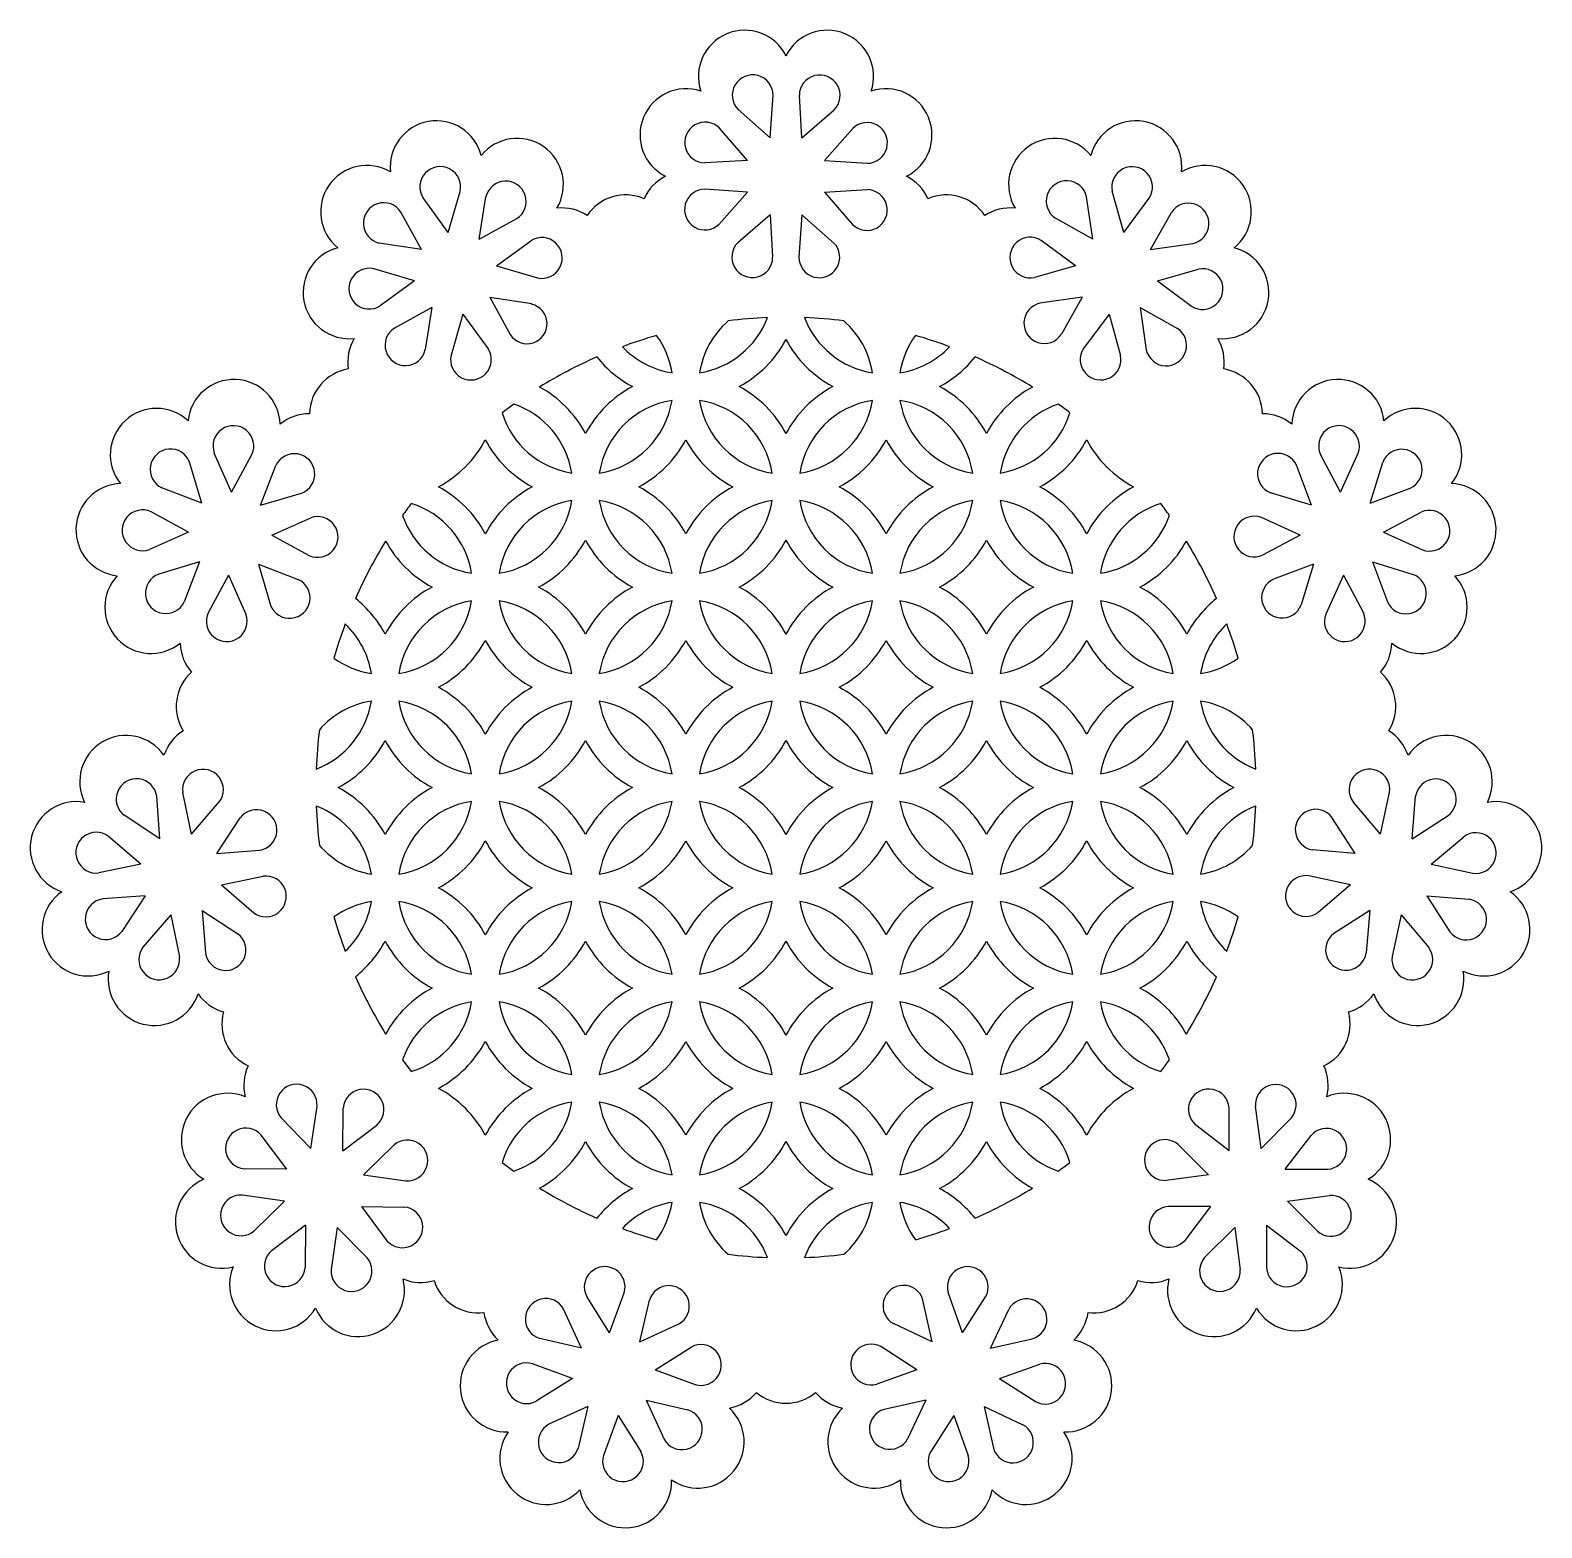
# Model space of a CAD drawing. Extents: x -1009 to -429, y -394 to -133.
# Drawn here: x -679.4 to -588, y -391.9 to -301.4 of the extents above; entities that cross this region are included whole.
import ezdxf

# ---------------------------------------------------------------- set-up
doc = ezdxf.new("R2010")
doc.units = 0
doc.layers.get('0').update_dxf_attribs({"linetype": 'CONTINUOUS'})

msp = doc.modelspace()

# ---------------------------------------------------------------- linework, layer by layer
for p, q in [((-634.637581, -307.866278), (-634.457574, -305.292188)), ((-632.712908, -307.866278), (-632.868107, -305.292274)), ((-634.637581, -307.866278), (-636.567419, -306.155925)), ((-632.712908, -307.866278), (-630.765467, -306.173406)), ((-635.99853, -309.227228), (-637.691403, -307.279786)), ((-631.351959, -309.227228), (-629.641606, -307.29739)), ((-635.99853, -309.227228), (-638.572534, -309.382427)), ((-631.351959, -309.227228), (-628.777869, -309.407235)), ((-654.093355, -313.579009), (-655.615528, -311.497526)), ((-654.093355, -313.579009), (-653.370299, -311.102008)), ((-652.212667, -313.988127), (-651.817175, -311.439958)), ((-635.99853, -311.1519), (-638.572621, -310.971893)), ((-635.99853, -311.1519), (-637.708884, -313.081738)), ((-631.351959, -311.1519), (-628.777955, -310.996701)), ((-631.351959, -311.1519), (-629.659086, -313.099342)), ((-615.137823, -313.988127), (-615.509092, -311.4346)), ((-613.257135, -313.579009), (-613.955931, -311.096819)), ((-613.257135, -313.579009), (-611.714045, -311.510865)), ((-655.712493, -314.619566), (-656.952719, -312.356784)), ((-611.637997, -314.619566), (-610.376947, -312.370269)), ((-652.212667, -313.988127), (-649.949885, -312.747901)), ((-634.637581, -312.51285), (-636.585022, -314.205722)), ((-634.637581, -312.51285), (-634.482382, -315.086854)), ((-632.712908, -312.51285), (-632.892915, -315.08694)), ((-632.712908, -312.51285), (-630.78307, -314.223203)), ((-615.137823, -313.988127), (-617.38712, -312.727078)), ((-655.712493, -314.619566), (-658.260662, -314.224074)), ((-651.17211, -315.607265), (-649.090627, -314.085092)), ((-616.17838, -315.607265), (-618.246523, -314.064175)), ((-611.637997, -314.619566), (-609.084469, -314.248297)), ((-656.121611, -316.500254), (-658.598612, -315.777198)), ((-651.17211, -315.607265), (-648.695109, -316.330321)), ((-616.17838, -315.607265), (-618.660569, -316.306062)), ((-611.228878, -316.500254), (-608.746688, -315.801458)), ((-656.121611, -316.500254), (-658.203094, -318.022427)), ((-611.228878, -316.500254), (-609.160735, -318.043344)), ((-651.581229, -317.487954), (-650.341002, -319.750735)), ((-651.581229, -317.487954), (-649.033059, -317.883445)), ((-615.769261, -317.487954), (-618.322788, -317.859222)), ((-615.769261, -317.487954), (-617.030311, -319.73725)), ((-655.081055, -318.119392), (-657.343836, -319.359618)), ((-655.081055, -318.119392), (-655.476546, -320.667561)), ((-653.200366, -318.52851), (-653.923422, -321.005511)), ((-653.200366, -318.52851), (-651.678193, -320.609993)), ((-614.150123, -318.52851), (-615.693213, -320.596654)), ((-614.150123, -318.52851), (-613.451327, -321.0107)), ((-612.269435, -318.119392), (-610.020138, -319.380441)), ((-612.269435, -318.119392), (-611.898166, -320.672919)), ((-650.123161, -323.953435), (-650.841315, -324.480202)), ((-667.187874, -329.271401), (-668.23281, -326.913926)), ((-667.187874, -329.271401), (-665.954818, -327.004704)), ((-600.162616, -329.271401), (-601.373069, -326.994477)), ((-600.162616, -329.271401), (-599.094405, -326.922514)), ((-668.991196, -329.944006), (-669.72209, -327.469306)), ((-665.43713, -330.070939), (-664.509024, -327.665071)), ((-601.91336, -330.070939), (-602.818935, -327.654687)), ((-598.359294, -329.944006), (-597.605185, -327.478057)), ((-668.991196, -329.944006), (-671.397064, -329.0159)), ((-665.43713, -330.070939), (-662.96243, -329.340045)), ((-601.91336, -330.070939), (-604.379308, -329.316831)), ((-598.359294, -329.944006), (-595.943041, -329.03843)), ((-669.790734, -331.69475), (-672.057431, -330.461694)), ((-597.559756, -331.69475), (-595.282831, -330.484296)), ((-664.764525, -331.874261), (-662.40705, -330.829325)), ((-602.585964, -331.874261), (-604.934851, -330.806051)), ((-669.790734, -331.69475), (-672.148209, -332.739686)), ((-664.764525, -331.874261), (-662.497828, -333.107317)), ((-602.585964, -331.874261), (-604.862888, -333.084715)), ((-597.559756, -331.69475), (-595.210869, -332.76296)), ((-669.118129, -333.498072), (-671.592829, -334.228966)), ((-669.118129, -333.498072), (-670.046235, -335.90394)), ((-667.367385, -334.29761), (-668.600441, -336.564307)), ((-667.367385, -334.29761), (-666.322449, -336.655085)), ((-665.564064, -333.625005), (-664.833169, -336.099705)), ((-665.564064, -333.625005), (-663.158195, -334.553111)), ((-601.786426, -333.625005), (-604.202678, -334.530581)), ((-601.786426, -333.625005), (-602.540534, -336.090954)), ((-599.983104, -334.29761), (-601.051314, -336.646497)), ((-599.983104, -334.29761), (-598.77265, -336.574534)), ((-598.23236, -333.498072), (-595.766411, -334.25218)), ((-598.23236, -333.498072), (-597.326784, -335.914324)), ((-671.523058, -350.224718), (-671.711214, -347.65121)), ((-669.617976, -349.950808), (-670.137914, -347.425091)), ((-669.617976, -349.950808), (-667.931277, -347.998017)), ((-597.732514, -349.950808), (-599.3993, -347.983219)), ((-597.732514, -349.950808), (-597.188008, -347.428536)), ((-595.827431, -350.224718), (-595.614732, -347.654827)), ((-671.523058, -350.224718), (-673.676662, -348.806418)), ((-668.077195, -351.104222), (-666.658896, -348.950618)), ((-599.273294, -351.104222), (-600.671786, -348.935682)), ((-595.827431, -350.224718), (-593.658892, -348.826226)), ((-672.676472, -351.765498), (-674.629263, -350.0788)), ((-594.674018, -351.765498), (-592.706429, -350.098712)), ((-668.077195, -351.104222), (-665.503688, -350.916066)), ((-599.273294, -351.104222), (-601.843185, -350.891522)), ((-672.676472, -351.765498), (-675.202189, -352.285436)), ((-667.803286, -353.009304), (-665.277569, -352.489366)), ((-599.547203, -353.009304), (-602.069476, -352.464798)), ((-594.674018, -351.765498), (-592.151746, -352.310004)), ((-667.803286, -353.009304), (-665.850495, -354.696002)), ((-599.547203, -353.009304), (-601.514792, -354.676091)), ((-672.402562, -353.670581), (-674.97607, -353.858737)), ((-672.402562, -353.670581), (-673.820862, -355.824184)), ((-594.947927, -353.670581), (-593.549436, -355.83912)), ((-594.947927, -353.670581), (-592.378036, -353.88328)), ((-670.861782, -354.823994), (-672.54848, -356.776785)), ((-670.861782, -354.823994), (-670.341844, -357.349711)), ((-668.956699, -354.550085), (-668.768543, -357.123592)), ((-668.956699, -354.550085), (-666.803096, -355.968384)), ((-598.39379, -354.550085), (-600.56233, -355.948576)), ((-598.39379, -354.550085), (-598.60649, -357.119976)), ((-596.488707, -354.823994), (-597.033214, -357.346266)), ((-596.488707, -354.823994), (-594.821921, -356.791583)), ((-656.85201, -363.578117), (-656.325243, -364.296271)), ((-604.963231, -368.935154), (-605.301662, -366.37878)), ((-662.387258, -368.935154), (-664.190164, -367.091486)), ((-662.387258, -368.935154), (-662.024076, -366.380464)), ((-660.467489, -369.072459), (-660.438665, -366.493941)), ((-606.883, -369.072459), (-606.887085, -366.492085)), ((-604.963231, -368.935154), (-603.14152, -367.107666)), ((-663.841829, -370.195547), (-665.391459, -368.1323)), ((-660.467489, -369.072459), (-658.404242, -367.522828)), ((-606.883, -369.072459), (-608.929936, -367.504136)), ((-603.50866, -370.195547), (-601.940338, -368.148611)), ((-659.207096, -370.52703), (-657.363428, -368.724124)), ((-608.143393, -370.52703), (-609.970881, -368.705319)), ((-650.841315, -369.780199), (-650.123161, -370.306966)), ((-663.841829, -370.195547), (-666.420346, -370.166723)), ((-659.207096, -370.52703), (-656.652406, -370.890212)), ((-608.143393, -370.52703), (-610.699767, -370.865461)), ((-603.50866, -370.195547), (-600.928287, -370.191462)), ((-663.979134, -372.115316), (-666.533824, -371.752134)), ((-603.371356, -372.115316), (-600.814982, -371.776885)), ((-663.979134, -372.115316), (-665.822802, -373.918222)), ((-659.344401, -372.446799), (-656.765884, -372.475622)), ((-659.344401, -372.446799), (-657.794771, -374.510046)), ((-608.006088, -372.446799), (-610.586462, -372.450884)), ((-608.006088, -372.446799), (-609.574411, -374.493735)), ((-603.371356, -372.115316), (-601.543868, -373.937027)), ((-662.718741, -373.569887), (-664.781988, -375.119517)), ((-662.718741, -373.569887), (-662.747565, -376.148404)), ((-604.631749, -373.569887), (-602.584812, -375.138209)), ((-604.631749, -373.569887), (-604.627664, -376.15026)), ((-660.798972, -373.707191), (-661.162154, -376.261882)), ((-660.798972, -373.707191), (-658.996066, -375.55086)), ((-606.551518, -373.707191), (-608.373229, -375.534679)), ((-606.551518, -373.707191), (-606.213087, -376.263565)), ((-644.351435, -380.074184), (-645.721238, -377.889414)), ((-644.351435, -380.074184), (-643.453514, -377.655076)), ((-642.504724, -380.616427), (-641.928456, -378.102964)), ((-624.845765, -380.616427), (-625.398254, -378.095891)), ((-622.999055, -380.074184), (-623.873148, -377.64817)), ((-622.999055, -380.074184), (-621.607436, -377.901227)), ((-646.04068, -380.996581), (-647.116321, -378.651088)), ((-621.30981, -380.996581), (-620.212436, -378.663053)), ((-642.504724, -380.616427), (-640.159231, -379.540785)), ((-624.845765, -380.616427), (-627.179293, -379.519053)), ((-646.04068, -380.996581), (-648.554143, -380.420313)), ((-641.582327, -382.305672), (-639.397557, -380.935868)), ((-625.768163, -382.305672), (-627.941119, -380.914053)), ((-621.30981, -380.996581), (-618.789274, -380.444092)), ((-646.582923, -382.843292), (-649.00203, -381.945371)), ((-641.582327, -382.305672), (-639.163219, -383.203592)), ((-625.768163, -382.305672), (-628.194177, -383.179765)), ((-620.767567, -382.843292), (-618.341553, -381.969198)), ((-646.582923, -382.843292), (-648.767693, -384.213095)), ((-620.767567, -382.843292), (-618.59461, -384.23491)), ((-645.660525, -384.532537), (-648.006018, -385.608178)), ((-645.660525, -384.532537), (-646.236793, -387.046)), ((-642.12457, -384.152382), (-639.611107, -384.72865)), ((-642.12457, -384.152382), (-641.048928, -386.497875)), ((-625.22592, -384.152382), (-627.746455, -384.704871)), ((-625.22592, -384.152382), (-626.323293, -386.48591)), ((-621.689964, -384.532537), (-619.356436, -385.62991)), ((-621.689964, -384.532537), (-621.137475, -387.053072)), ((-643.813815, -385.07478), (-644.711735, -387.493887)), ((-643.813815, -385.07478), (-642.444011, -387.25955)), ((-623.536675, -385.07478), (-624.928293, -387.247736)), ((-623.536675, -385.07478), (-622.662581, -387.500794))]:
    msp.add_line(p, q)
for centre, radius, start, end in [((-636.173463, -304.158331), 2.793147, 26.567243, 198.432757), ((-631.177026, -304.158331), 2.793147, 341.567243, 153.432757), ((-635.689621, -305.291396), 1.232047, 359.963173, 224.563654), ((-631.636096, -305.301657), 1.232047, 314.963173, 179.563654), ((-639.706478, -307.691345), 2.793147, 71.567243, 243.432757), ((-627.644012, -307.691345), 2.793147, 296.567243, 108.432757), ((-654.805956, -309.629324), 2.793147, 14.294516, 186.16003), ((-638.563152, -308.150415), 1.232047, 44.963173, 269.563654), ((-628.777077, -308.175188), 1.232047, 269.963173, 134.563654), ((-612.544533, -309.629324), 2.793147, 353.83997, 165.705484), ((-649.923703, -310.691394), 2.793147, 329.294516, 141.16003), ((-617.426786, -310.691394), 2.793147, 38.83997, 210.705484), ((-659.009227, -312.330602), 2.793147, 59.294516, 231.16003), ((-654.574021, -310.839344), 1.232047, 347.690446, 212.290927), ((-612.75008, -310.844104), 1.232047, 327.2359, 191.836381), ((-608.341263, -312.330602), 2.793147, 308.83997, 120.705484), ((-650.615313, -311.711009), 1.232047, 302.690446, 167.290927), ((-639.706478, -312.687783), 2.793147, 116.567243, 155.919012), ((-627.644012, -312.687783), 2.793147, 24.080988, 63.432757), ((-616.713151, -311.695716), 1.232047, 12.2359, 236.836381), ((-643.371071, -314.10925), 2.793147, 66.482775, 146.244497), ((-638.573413, -312.20394), 1.232047, 89.963173, 314.563654), ((-628.787338, -312.228713), 1.232047, 224.963173, 89.563654), ((-623.979419, -314.10925), 2.793147, 33.755503, 113.517225), ((-657.989611, -313.022212), 1.232047, 32.690446, 257.290927), ((-647.222425, -314.894664), 2.793147, 56.808261, 96.16003), ((-620.128064, -314.894664), 2.793147, 83.83997, 123.191739), ((-609.345586, -313.044238), 1.232047, 282.2359, 146.836381), ((-648.432445, -315.126599), 1.232047, 257.690446, 122.290927), ((-635.714393, -315.077471), 1.232047, 134.963173, 359.563654), ((-631.660869, -315.087732), 1.232047, 179.963173, 44.563654), ((-618.913284, -315.100211), 1.232047, 57.2359, 281.836381), ((-660.071296, -317.212855), 2.793147, 104.294516, 276.16003), ((-607.279194, -317.212855), 2.793147, 263.83997, 75.705484), ((-658.861277, -316.98092), 1.232047, 77.690446, 302.290927), ((-608.493974, -317.007308), 1.232047, 237.2359, 101.836381), ((-649.324848, -319.098615), 1.207406, 212.690446, 77.290927), ((-618.061672, -319.063281), 1.232047, 102.2359, 326.836381), ((-639.733334, -316.839753), 5.292, 279.044199, 339.047719), ((-633.675245, -347.130201), 28.42, 92.250485, 97.068693), ((-633.675245, -347.130201), 28.42, 82.931307, 87.749515), ((-627.617155, -316.839753), 5.292, 200.952281, 260.955801), ((-656.678408, -320.39651), 1.232047, 122.690446, 347.290927), ((-633.675245, -322.897842), 5.292, 131.366541, 170.955801), ((-633.675245, -322.897842), 5.292, 9.044199, 48.633459), ((-610.694107, -320.411803), 1.232047, 192.2359, 56.836381), ((-657.370018, -321.416126), 2.793147, 149.294516, 188.646284), ((-652.7197, -321.268176), 1.232047, 167.690446, 32.290927), ((-633.675245, -347.130201), 28.42, 105.972198, 110.36938), ((-639.733334, -316.839753), 5.292, 223.572146, 260.955801), ((-645.791424, -322.897842), 5.292, 9.044199, 35.731966), ((-639.733334, -316.839753), 6.86, 297.980975, 332.019025), ((-627.617155, -316.839753), 6.86, 207.980975, 242.019025), ((-621.559066, -322.897842), 5.292, 144.268034, 170.955801), ((-627.617155, -316.839753), 5.292, 279.044199, 316.427854), ((-633.675245, -347.130201), 28.42, 69.63062, 74.027802), ((-614.657177, -321.263415), 1.232047, 147.2359, 11.836381), ((-609.980472, -321.416126), 2.793147, 351.353716, 30.705484), ((-633.675245, -347.130201), 28.42, 113.709658, 121.616685), ((-639.733334, -316.839753), 6.86, 218.48711, 242.019025), ((-627.617155, -316.839753), 6.86, 297.980975, 321.51289), ((-633.675245, -347.130201), 28.42, 58.383315, 66.290342), ((-667.044624, -325.260505), 2.793147, 2.021788, 173.887303), ((-659.684366, -324.593169), 2.793147, 99.210048, 178.97177), ((-607.666123, -324.593169), 2.793147, 1.02823, 80.789952), ((-600.305865, -325.260505), 2.793147, 6.112697, 177.978212), ((-651.849513, -328.955932), 6.86, 27.980975, 61.47879), ((-639.733334, -328.955932), 6.86, 117.980975, 152.019025), ((-639.733334, -328.955932), 6.86, 27.980975, 62.019025), ((-627.617155, -328.955932), 6.86, 117.980975, 152.019025), ((-627.617155, -328.955932), 6.86, 27.980975, 62.019025), ((-615.500976, -328.955932), 6.86, 118.52121, 152.019025), ((-671.726035, -327.006581), 2.793147, 47.021788, 218.887303), ((-651.849513, -328.955932), 5.292, 9.044199, 70.960543), ((-645.791424, -322.897842), 5.292, 279.044199, 350.955801), ((-639.733334, -328.955932), 5.292, 99.044199, 170.955801), ((-633.675245, -322.897842), 5.292, 189.044199, 260.955801), ((-639.733334, -328.955932), 5.292, 9.044199, 80.955801), ((-633.675245, -322.897842), 5.292, 279.044199, 350.955801), ((-627.617155, -328.955932), 5.292, 99.044199, 170.955801), ((-621.559066, -322.897842), 5.292, 189.044199, 260.955801), ((-627.617155, -328.955932), 5.292, 9.044199, 80.955801), ((-615.500976, -328.955932), 5.292, 109.039457, 170.955801), ((-633.675245, -347.130201), 28.42, 52.842096, 54.63772), ((-595.624455, -327.006581), 2.793147, 321.112697, 132.978212), ((-667.075198, -326.492173), 1.232047, 335.417718, 200.0182), ((-662.499705, -327.3361), 2.793147, 89.535534, 128.887303), ((-645.791424, -322.897842), 5.292, 197.398136, 260.955801), ((-621.559066, -322.897842), 5.292, 279.044199, 342.601864), ((-604.850784, -327.3361), 2.793147, 51.112697, 90.464466), ((-600.248495, -326.491216), 1.232047, 339.508627, 204.109109), ((-657.907603, -322.897842), 6.86, 297.980975, 332.019025), ((-645.791424, -322.897842), 6.86, 207.980975, 242.019025), ((-645.791424, -322.897842), 6.86, 297.980975, 332.019025), ((-633.675245, -322.897842), 6.86, 207.980975, 242.019025), ((-633.675245, -322.897842), 6.86, 297.980975, 332.019025), ((-621.559066, -322.897842), 6.86, 207.980975, 242.019025), ((-621.559066, -322.897842), 6.86, 297.980975, 332.019025), ((-609.442887, -322.897842), 6.86, 207.980975, 242.019025), ((-670.876733, -327.899121), 1.232047, 20.417718, 245.0182), ((-663.392245, -328.185402), 1.232047, 290.417718, 155.0182), ((-603.939973, -328.165777), 1.232047, 24.508627, 249.109109), ((-596.454132, -327.917392), 1.232047, 294.508627, 159.109109), ((-673.80163, -331.5515), 2.793147, 92.021788, 263.887303), ((-593.54886, -331.5515), 2.793147, 276.112697, 87.978212), ((-657.907603, -335.014021), 6.86, 27.980975, 62.019025), ((-645.791424, -335.014021), 6.86, 117.980975, 152.019025), ((-645.791424, -335.014021), 5.292, 99.044199, 170.955801), ((-651.849513, -328.955932), 5.292, 279.044199, 350.955801), ((-645.791424, -335.014021), 5.292, 9.044199, 80.955801), ((-639.733334, -328.955932), 5.292, 189.044199, 260.955801), ((-645.791424, -335.014021), 6.86, 27.980975, 62.019025), ((-633.675245, -335.014021), 6.86, 117.980975, 152.019025), ((-633.675245, -335.014021), 5.292, 99.044199, 170.955801), ((-639.733334, -328.955932), 5.292, 279.044199, 350.955801), ((-633.675245, -335.014021), 5.292, 9.044199, 80.955801), ((-627.617155, -328.955932), 5.292, 189.044199, 260.955801), ((-633.675245, -335.014021), 6.86, 27.980975, 62.019025), ((-621.559066, -335.014021), 6.86, 117.980975, 152.019025), ((-621.559066, -335.014021), 5.292, 99.044199, 170.955801), ((-627.617155, -328.955932), 5.292, 279.044199, 350.955801), ((-621.559066, -335.014021), 5.292, 9.044199, 80.955801), ((-615.500976, -328.955932), 5.292, 189.044199, 260.955801), ((-621.559066, -335.014021), 6.86, 27.980975, 62.019025), ((-609.442887, -335.014021), 6.86, 117.980975, 152.019025), ((-672.569962, -331.582074), 1.232047, 65.417718, 290.0182), ((-633.675245, -347.130201), 28.42, 142.842096, 144.63772), ((-651.849513, -328.955932), 5.292, 199.039457, 260.955801), ((-657.907603, -335.014021), 5.292, 9.044199, 72.601864), ((-609.442887, -335.014021), 5.292, 107.398136, 170.955801), ((-615.500976, -328.955932), 5.292, 279.044199, 340.960543), ((-633.675245, -347.130201), 28.42, 35.36228, 37.157904), ((-605.366149, -331.96014), 1.232047, 69.508627, 294.109109), ((-594.77957, -331.608871), 1.232047, 249.508627, 114.109109), ((-661.985297, -331.986937), 1.232047, 245.417718, 110.0182), ((-633.675245, -347.130201), 28.42, 148.383315, 156.290342), ((-651.849513, -328.955932), 6.86, 208.52121, 242.019025), ((-651.849513, -328.955932), 6.86, 297.980975, 332.019025), ((-639.733334, -328.955932), 6.86, 207.980975, 242.019025), ((-639.733334, -328.955932), 6.86, 297.980975, 332.019025), ((-627.617155, -328.955932), 6.86, 207.980975, 242.019025), ((-627.617155, -328.955932), 6.86, 297.980975, 332.019025), ((-615.500976, -328.955932), 6.86, 207.980975, 242.019025), ((-615.500976, -328.955932), 6.86, 297.980975, 331.47879), ((-633.675245, -347.130201), 28.42, 23.709658, 31.616685), ((-672.055554, -336.232911), 2.793147, 137.021788, 308.887303), ((-671.163014, -335.383609), 1.232047, 110.417718, 335.0182), ((-596.205746, -335.403234), 1.232047, 204.508627, 69.109109), ((-595.294935, -336.232911), 2.793147, 231.112697, 42.978212), ((-663.678526, -335.66989), 1.232047, 200.417718, 65.0182), ((-651.849513, -341.072111), 6.86, 117.980975, 152.019025), ((-651.849513, -341.072111), 6.86, 27.980975, 62.019025), ((-639.733334, -341.072111), 6.86, 117.980975, 152.019025), ((-639.733334, -341.072111), 6.86, 27.980975, 62.019025), ((-627.617155, -341.072111), 6.86, 117.980975, 152.019025), ((-627.617155, -341.072111), 6.86, 27.980975, 62.019025), ((-615.500976, -341.072111), 6.86, 117.980975, 152.019025), ((-615.500976, -341.072111), 6.86, 27.980975, 62.019025), ((-603.691588, -335.651619), 1.232047, 114.508627, 339.109109), ((-663.965692, -341.072111), 6.86, 27.980975, 51.51289), ((-651.849513, -341.072111), 5.292, 99.044199, 170.955801), ((-657.907603, -335.014021), 5.292, 279.044199, 350.955801), ((-645.791424, -335.014021), 5.292, 189.044199, 260.955801), ((-651.849513, -341.072111), 5.292, 9.044199, 80.955801), ((-639.733334, -341.072111), 5.292, 99.044199, 170.955801), ((-645.791424, -335.014021), 5.292, 279.044199, 350.955801), ((-633.675245, -335.014021), 5.292, 189.044199, 260.955801), ((-639.733334, -341.072111), 5.292, 9.044199, 80.955801), ((-627.617155, -341.072111), 5.292, 99.044199, 170.955801), ((-633.675245, -335.014021), 5.292, 279.044199, 350.955801), ((-621.559066, -335.014021), 5.292, 189.044199, 260.955801), ((-627.617155, -341.072111), 5.292, 9.044199, 80.955801), ((-615.500976, -341.072111), 5.292, 99.044199, 170.955801), ((-621.559066, -335.014021), 5.292, 279.044199, 350.955801), ((-609.442887, -335.014021), 5.292, 189.044199, 260.955801), ((-615.500976, -341.072111), 5.292, 9.044199, 80.955801), ((-603.384797, -341.072111), 6.86, 128.48711, 152.019025), ((-667.480061, -337.076838), 1.232047, 155.417718, 20.0182), ((-599.897225, -337.077795), 1.232047, 159.508627, 24.109109), ((-633.675245, -347.130201), 28.42, 159.63062, 164.027802), ((-663.965692, -341.072111), 5.292, 9.044199, 46.427854), ((-603.384797, -341.072111), 5.292, 133.572146, 170.955801), ((-633.675245, -347.130201), 28.42, 15.972198, 20.36938), ((-667.510635, -338.308506), 2.793147, 182.021788, 221.373557), ((-657.907603, -335.014021), 6.86, 297.980975, 332.019025), ((-645.791424, -335.014021), 6.86, 207.980975, 242.019025), ((-645.791424, -335.014021), 6.86, 297.980975, 332.019025), ((-633.675245, -335.014021), 6.86, 207.980975, 242.019025), ((-633.675245, -335.014021), 6.86, 297.980975, 332.019025), ((-621.559066, -335.014021), 6.86, 207.980975, 242.019025), ((-621.559066, -335.014021), 6.86, 297.980975, 332.019025), ((-609.442887, -335.014021), 6.86, 207.980975, 242.019025), ((-599.839855, -338.308506), 2.793147, 318.626443, 357.978212), ((-657.907603, -335.014021), 5.292, 234.268034, 260.955801), ((-609.442887, -335.014021), 5.292, 279.044199, 305.731966), ((-667.739949, -342.232435), 2.793147, 131.937321, 211.699043), ((-599.61054, -342.232435), 2.793147, 328.300957, 48.062679), ((-657.907603, -347.130201), 6.86, 27.980975, 62.019025), ((-645.791424, -347.130201), 6.86, 117.980975, 152.019025), ((-645.791424, -347.130201), 6.86, 27.980975, 62.019025), ((-633.675245, -347.130201), 6.86, 117.980975, 152.019025), ((-633.675245, -347.130201), 6.86, 27.980975, 62.019025), ((-621.559066, -347.130201), 6.86, 117.980975, 152.019025), ((-621.559066, -347.130201), 6.86, 27.980975, 62.019025), ((-609.442887, -347.130201), 6.86, 117.980975, 152.019025), ((-663.965692, -341.072111), 5.292, 290.952281, 350.955801), ((-657.907603, -347.130201), 5.292, 99.044199, 138.633459), ((-657.907603, -347.130201), 5.292, 9.044199, 80.955801), ((-651.849513, -341.072111), 5.292, 189.044199, 260.955801), ((-645.791424, -347.130201), 5.292, 99.044199, 170.955801), ((-651.849513, -341.072111), 5.292, 279.044199, 350.955801), ((-639.733334, -341.072111), 5.292, 189.044199, 260.955801), ((-645.791424, -347.130201), 5.292, 9.044199, 80.955801), ((-633.675245, -347.130201), 5.292, 99.044199, 170.955801), ((-639.733334, -341.072111), 5.292, 279.044199, 350.955801), ((-627.617155, -341.072111), 5.292, 189.044199, 260.955801), ((-633.675245, -347.130201), 5.292, 9.044199, 80.955801), ((-621.559066, -347.130201), 5.292, 99.044199, 170.955801), ((-627.617155, -341.072111), 5.292, 279.044199, 350.955801), ((-615.500976, -341.072111), 5.292, 189.044199, 260.955801), ((-621.559066, -347.130201), 5.292, 9.044199, 80.955801), ((-609.442887, -347.130201), 5.292, 99.044199, 170.955801), ((-615.500976, -341.072111), 5.292, 279.044199, 350.955801), ((-609.442887, -347.130201), 5.292, 41.366541, 80.955801), ((-603.384797, -341.072111), 5.292, 189.044199, 249.047719), ((-673.571003, -346.773091), 2.793147, 34.749061, 206.614575), ((-668.625422, -346.062024), 2.793147, 122.262807, 161.614575), ((-633.675245, -347.130201), 28.42, 172.931307, 177.749515), ((-663.965692, -341.072111), 6.86, 297.980975, 332.019025), ((-651.849513, -341.072111), 6.86, 207.980975, 242.019025), ((-651.849513, -341.072111), 6.86, 297.980975, 332.019025), ((-639.733334, -341.072111), 6.86, 207.980975, 242.019025), ((-639.733334, -341.072111), 6.86, 297.980975, 332.019025), ((-627.617155, -341.072111), 6.86, 207.980975, 242.019025), ((-627.617155, -341.072111), 6.86, 297.980975, 332.019025), ((-615.500976, -341.072111), 6.86, 207.980975, 242.019025), ((-615.500976, -341.072111), 6.86, 297.980975, 332.019025), ((-603.384797, -341.072111), 6.86, 207.980975, 242.019025), ((-633.675245, -347.130201), 28.42, 2.250485, 7.068693), ((-598.725067, -346.062024), 2.793147, 18.385425, 57.737193), ((-593.779486, -346.773091), 2.793147, 333.385425, 145.250939), ((-668.917107, -347.259045), 1.232047, 323.144991, 187.745472), ((-598.407401, -347.252414), 1.232047, 351.781355, 216.381836), ((-672.930833, -347.825765), 1.232047, 8.144991, 232.745472), ((-663.965692, -353.18829), 6.86, 27.980975, 62.019025), ((-651.849513, -353.18829), 6.86, 117.980975, 152.019025), ((-651.849513, -353.18829), 6.86, 27.980975, 62.019025), ((-639.733334, -353.18829), 6.86, 117.980975, 152.019025), ((-639.733334, -353.18829), 6.86, 27.980975, 62.019025), ((-627.617155, -353.18829), 6.86, 117.980975, 152.019025), ((-627.617155, -353.18829), 6.86, 27.980975, 62.019025), ((-615.500976, -353.18829), 6.86, 117.980975, 152.019025), ((-615.500976, -353.18829), 6.86, 27.980975, 62.019025), ((-603.384797, -353.18829), 6.86, 117.980975, 152.019025), ((-594.396596, -347.839447), 1.232047, 306.781355, 171.381836), ((-676.565256, -350.772945), 2.793147, 79.749061, 251.614575), ((-651.849513, -353.18829), 5.292, 99.044199, 170.955801), ((-657.907603, -347.130201), 5.292, 279.044199, 350.955801), ((-645.791424, -347.130201), 5.292, 189.044199, 260.955801), ((-651.849513, -353.18829), 5.292, 9.044199, 80.955801), ((-639.733334, -353.18829), 5.292, 99.044199, 170.955801), ((-645.791424, -347.130201), 5.292, 279.044199, 350.955801), ((-633.675245, -347.130201), 5.292, 189.044199, 260.955801), ((-639.733334, -353.18829), 5.292, 9.044199, 80.955801), ((-627.617155, -353.18829), 5.292, 99.044199, 170.955801), ((-633.675245, -347.130201), 5.292, 279.044199, 350.955801), ((-621.559066, -347.130201), 5.292, 189.044199, 260.955801), ((-627.617155, -353.18829), 5.292, 9.044199, 80.955801), ((-615.500976, -353.18829), 5.292, 99.044199, 170.955801), ((-621.559066, -347.130201), 5.292, 279.044199, 350.955801), ((-609.442887, -347.130201), 5.292, 189.044199, 260.955801), ((-615.500976, -353.18829), 5.292, 9.044199, 80.955801), ((-590.785233, -350.772945), 2.793147, 288.385425, 100.250939), ((-665.678243, -349.696447), 1.232047, 278.144991, 142.745472), ((-633.675245, -347.130201), 28.42, 182.250485, 187.068693), ((-663.965692, -353.18829), 5.292, 9.044199, 69.047719), ((-603.384797, -353.18829), 5.292, 110.952281, 170.955801), ((-633.675245, -347.130201), 28.42, 352.931307, 357.749515), ((-601.658564, -349.673386), 1.232047, 36.781355, 261.381836), ((-675.368235, -351.06463), 1.232047, 53.144991, 277.745472), ((-591.975623, -351.090611), 1.232047, 261.781355, 126.381836), ((-657.907603, -347.130201), 5.292, 221.366541, 260.955801), ((-657.907603, -347.130201), 6.86, 297.980975, 332.019025), ((-645.791424, -347.130201), 6.86, 207.980975, 242.019025), ((-645.791424, -347.130201), 6.86, 297.980975, 332.019025), ((-633.675245, -347.130201), 6.86, 207.980975, 242.019025), ((-633.675245, -347.130201), 6.86, 297.980975, 332.019025), ((-621.559066, -347.130201), 6.86, 207.980975, 242.019025), ((-621.559066, -347.130201), 6.86, 297.980975, 332.019025), ((-609.442887, -347.130201), 6.86, 207.980975, 242.019025), ((-609.442887, -347.130201), 5.292, 279.044199, 318.633459), ((-665.111523, -353.710173), 1.232047, 233.144991, 97.745472), ((-602.245598, -353.684192), 1.232047, 81.781355, 306.381836), ((-675.854189, -355.718525), 2.793147, 124.749061, 296.614575), ((-657.907603, -359.24638), 6.86, 27.980975, 62.019025), ((-645.791424, -359.24638), 6.86, 117.980975, 152.019025), ((-645.791424, -359.24638), 6.86, 27.980975, 62.019025), ((-633.675245, -359.24638), 6.86, 117.980975, 152.019025), ((-633.675245, -359.24638), 6.86, 27.980975, 62.019025), ((-621.559066, -359.24638), 6.86, 117.980975, 152.019025), ((-621.559066, -359.24638), 6.86, 27.980975, 62.019025), ((-609.442887, -359.24638), 6.86, 117.980975, 152.019025), ((-591.4963, -355.718525), 2.793147, 243.385425, 55.250939), ((-674.801515, -355.078356), 1.232047, 98.144991, 322.745472), ((-657.907603, -359.24638), 5.292, 99.044199, 125.731966), ((-663.965692, -353.18829), 5.292, 313.572146, 350.955801), ((-657.907603, -359.24638), 5.292, 9.044199, 80.955801), ((-651.849513, -353.18829), 5.292, 189.044199, 260.955801), ((-645.791424, -359.24638), 5.292, 99.044199, 170.955801), ((-651.849513, -353.18829), 5.292, 279.044199, 350.955801), ((-645.791424, -359.24638), 5.292, 9.044199, 80.955801), ((-639.733334, -353.18829), 5.292, 189.044199, 260.955801), ((-633.675245, -359.24638), 5.292, 99.044199, 170.955801), ((-639.733334, -353.18829), 5.292, 279.044199, 350.955801), ((-633.675245, -359.24638), 5.292, 9.044199, 80.955801), ((-627.617155, -353.18829), 5.292, 189.044199, 260.955801), ((-621.559066, -359.24638), 5.292, 99.044199, 170.955801), ((-627.617155, -353.18829), 5.292, 279.044199, 350.955801), ((-615.500976, -353.18829), 5.292, 189.044199, 260.955801), ((-621.559066, -359.24638), 5.292, 9.044199, 80.955801), ((-609.442887, -359.24638), 5.292, 99.044199, 170.955801), ((-615.500976, -353.18829), 5.292, 279.044199, 350.955801), ((-603.384797, -353.18829), 5.292, 189.044199, 226.427854), ((-609.442887, -359.24638), 5.292, 54.268034, 80.955801), ((-592.562657, -355.101416), 1.232047, 216.781355, 81.381836), ((-633.675245, -347.130201), 28.42, 195.972198, 200.36938), ((-633.675245, -347.130201), 28.42, 339.63062, 344.027802), ((-667.548924, -356.949037), 1.232047, 188.144991, 52.745472), ((-599.824625, -356.935355), 1.232047, 126.781355, 351.381836), ((-671.56265, -357.515757), 1.232047, 143.144991, 7.745472), ((-663.965692, -353.18829), 6.86, 308.48711, 332.019025), ((-651.849513, -353.18829), 6.86, 207.980975, 242.019025), ((-651.849513, -353.18829), 6.86, 297.980975, 332.019025), ((-639.733334, -353.18829), 6.86, 207.980975, 242.019025), ((-639.733334, -353.18829), 6.86, 297.980975, 332.019025), ((-627.617155, -353.18829), 6.86, 207.980975, 242.019025), ((-627.617155, -353.18829), 6.86, 297.980975, 332.019025), ((-615.500976, -353.18829), 6.86, 207.980975, 242.019025), ((-615.500976, -353.18829), 6.86, 297.980975, 332.019025), ((-603.384797, -353.18829), 6.86, 207.980975, 231.51289), ((-595.81382, -357.522389), 1.232047, 171.781355, 36.381836), ((-671.854335, -358.712779), 2.793147, 169.749061, 341.614575), ((-633.675245, -347.130201), 28.42, 203.709658, 211.616685), ((-633.675245, -347.130201), 28.42, 328.383315, 336.290342), ((-595.496154, -358.712779), 2.793147, 198.385425, 10.250939), ((-666.908754, -358.001712), 2.793147, 214.749061, 254.10083), ((-651.849513, -365.304469), 6.86, 117.980975, 151.47879), ((-651.849513, -365.304469), 6.86, 27.980975, 62.019025), ((-639.733334, -365.304469), 6.86, 117.980975, 152.019025), ((-639.733334, -365.304469), 6.86, 27.980975, 62.019025), ((-627.617155, -365.304469), 6.86, 117.980975, 152.019025), ((-627.617155, -365.304469), 6.86, 27.980975, 62.019025), ((-615.500976, -365.304469), 6.86, 117.980975, 152.019025), ((-615.500976, -365.304469), 6.86, 28.52121, 62.019025), ((-600.441735, -358.001712), 2.793147, 285.89917, 325.250939), ((-664.980229, -361.426708), 2.793147, 164.664594, 244.426315), ((-651.849513, -365.304469), 5.292, 99.044199, 160.960543), ((-657.907603, -359.24638), 5.292, 287.398136, 350.955801), ((-645.791424, -359.24638), 5.292, 189.044199, 260.955801), ((-651.849513, -365.304469), 5.292, 9.044199, 80.955801), ((-639.733334, -365.304469), 5.292, 99.044199, 170.955801), ((-645.791424, -359.24638), 5.292, 279.044199, 350.955801), ((-633.675245, -359.24638), 5.292, 189.044199, 260.955801), ((-639.733334, -365.304469), 5.292, 9.044199, 80.955801), ((-627.617155, -365.304469), 5.292, 99.044199, 170.955801), ((-633.675245, -359.24638), 5.292, 279.044199, 350.955801), ((-621.559066, -359.24638), 5.292, 189.044199, 260.955801), ((-627.617155, -365.304469), 5.292, 9.044199, 80.955801), ((-615.500976, -365.304469), 5.292, 99.044199, 170.955801), ((-621.559066, -359.24638), 5.292, 279.044199, 350.955801), ((-609.442887, -359.24638), 5.292, 189.044199, 252.601864), ((-615.500976, -365.304469), 5.292, 19.039457, 80.955801), ((-602.37026, -361.426708), 2.793147, 295.573685, 15.335406), ((-657.907603, -359.24638), 6.86, 297.980975, 332.019025), ((-645.791424, -359.24638), 6.86, 207.980975, 242.019025), ((-645.791424, -359.24638), 6.86, 297.980975, 332.019025), ((-633.675245, -359.24638), 6.86, 207.980975, 242.019025), ((-633.675245, -359.24638), 6.86, 297.980975, 332.019025), ((-621.559066, -359.24638), 6.86, 207.980975, 242.019025), ((-621.559066, -359.24638), 6.86, 297.980975, 332.019025), ((-609.442887, -359.24638), 6.86, 207.980975, 242.019025), ((-633.675245, -347.130201), 28.42, 322.842096, 324.63772), ((-663.654705, -365.127086), 2.793147, 154.990079, 194.341848), ((-603.695784, -365.127086), 2.793147, 345.658152, 25.009921), ((-663.252927, -366.291781), 1.232047, 355.872264, 220.472745), ((-659.210462, -366.591191), 1.232047, 310.872264, 175.472745), ((-657.907603, -371.362559), 6.86, 27.980975, 62.019025), ((-645.791424, -371.362559), 6.86, 117.980975, 152.019025), ((-645.791424, -371.362559), 6.86, 27.980975, 62.019025), ((-633.675245, -371.362559), 6.86, 117.980975, 152.019025), ((-633.675245, -371.362559), 6.86, 27.980975, 62.019025), ((-621.559066, -371.362559), 6.86, 117.980975, 152.019025), ((-621.559066, -371.362559), 6.86, 27.980975, 62.019025), ((-609.442887, -371.362559), 6.86, 117.980975, 152.019025), ((-608.116049, -366.579189), 1.232047, 4.054082, 228.654563), ((-604.07212, -366.300249), 1.232047, 319.054082, 183.654563), ((-667.43076, -368.399056), 2.793147, 67.476334, 239.341848), ((-645.791424, -371.362559), 5.292, 99.044199, 162.601864), ((-651.849513, -365.304469), 5.292, 289.039457, 350.955801), ((-645.791424, -371.362559), 5.292, 9.044199, 80.955801), ((-639.733334, -365.304469), 5.292, 189.044199, 260.955801), ((-633.675245, -371.362559), 5.292, 99.044199, 170.955801), ((-639.733334, -365.304469), 5.292, 279.044199, 350.955801), ((-633.675245, -371.362559), 5.292, 9.044199, 80.955801), ((-627.617155, -365.304469), 5.292, 189.044199, 260.955801), ((-621.559066, -371.362559), 5.292, 99.044199, 170.955801), ((-627.617155, -365.304469), 5.292, 279.044199, 350.955801), ((-621.559066, -371.362559), 5.292, 17.398136, 80.955801), ((-615.500976, -365.304469), 5.292, 189.044199, 250.960543), ((-599.919729, -368.399056), 2.793147, 300.658152, 112.523666), ((-666.323097, -368.93852), 1.232047, 40.872264, 265.472745), ((-601.01539, -368.962498), 1.232047, 274.054082, 138.654563), ((-656.563723, -369.66136), 1.232047, 265.872264, 130.472745), ((-651.849513, -365.304469), 6.86, 298.52121, 332.019025), ((-639.733334, -365.304469), 6.86, 207.980975, 242.019025), ((-639.733334, -365.304469), 6.86, 297.980975, 332.019025), ((-627.617155, -365.304469), 6.86, 207.980975, 242.019025), ((-627.617155, -365.304469), 6.86, 297.980975, 332.019025), ((-615.500976, -365.304469), 6.86, 207.980975, 241.47879), ((-610.778299, -369.635919), 1.232047, 49.054082, 273.654563), ((-633.675245, -347.130201), 28.42, 305.36228, 307.157904), ((-667.787202, -373.382763), 2.793147, 112.476334, 284.341848), ((-599.563287, -373.382763), 2.793147, 255.658152, 67.523666), ((-666.622507, -372.980985), 1.232047, 85.872264, 310.472745), ((-633.675245, -347.130201), 28.42, 238.383315, 246.290342), ((-639.733334, -377.420648), 6.86, 117.980975, 141.51289), ((-639.733334, -377.420648), 6.86, 27.980975, 62.019025), ((-627.617155, -377.420648), 6.86, 117.980975, 152.019025), ((-627.617155, -377.420648), 6.86, 38.48711, 62.019025), ((-633.675245, -347.130201), 28.42, 293.709658, 301.616685), ((-600.73645, -373.006427), 1.232047, 229.054082, 93.654563), ((-656.863133, -373.703825), 1.232047, 220.872264, 85.472745), ((-639.733334, -377.420648), 5.292, 99.044199, 136.427854), ((-645.791424, -371.362559), 5.292, 324.268034, 350.955801), ((-633.675245, -371.362559), 5.292, 189.044199, 228.633459), ((-639.733334, -377.420648), 5.292, 20.952281, 80.955801), ((-627.617155, -377.420648), 5.292, 99.044199, 159.047719), ((-633.675245, -371.362559), 5.292, 311.366541, 350.955801), ((-621.559066, -371.362559), 5.292, 189.044199, 215.731966), ((-627.617155, -377.420648), 5.292, 43.572146, 80.955801), ((-610.499358, -373.679848), 1.232047, 94.054082, 318.654563), ((-633.675245, -347.130201), 28.42, 249.63062, 254.027802), ((-633.675245, -347.130201), 28.42, 285.972198, 290.36938), ((-663.975768, -376.051155), 1.232047, 130.872264, 355.472745), ((-633.675245, -347.130201), 28.42, 262.931307, 267.749515), ((-633.675245, -347.130201), 28.42, 272.250485, 277.068693), ((-603.398699, -376.063157), 1.232047, 184.054082, 48.654563), ((-664.515232, -377.158818), 2.793147, 157.476334, 329.341848), ((-659.933303, -376.350565), 1.232047, 175.872264, 40.472745), ((-644.635431, -377.307209), 1.232047, 343.599536, 208.200018), ((-622.688398, -377.310075), 1.232047, 331.326809, 195.92729), ((-607.442628, -376.342097), 1.232047, 139.054082, 3.654563), ((-602.835258, -377.158818), 2.793147, 210.658152, 22.523666), ((-659.531525, -377.51526), 2.793147, 202.476334, 14.341848), ((-655.75547, -374.243289), 2.793147, 247.476334, 286.828102), ((-652.281398, -376.081941), 2.793147, 197.391866, 277.153588), ((-640.748993, -378.459064), 1.232047, 298.599536, 163.200018), ((-626.580618, -378.442239), 1.232047, 16.326809, 240.92729), ((-615.069091, -376.081941), 2.793147, 262.846412, 342.608134), ((-611.59502, -374.243289), 2.793147, 253.171898, 292.523666), ((-607.818965, -377.51526), 2.793147, 165.658152, 337.523666), ((-648.198042, -379.24085), 1.232047, 28.599536, 253.200018), ((-619.135622, -379.261729), 1.232047, 286.326809, 150.92729), ((-649.165721, -378.478264), 2.793147, 187.717352, 227.069121), ((-618.184768, -378.478264), 2.793147, 312.930879, 352.282648), ((-650.57338, -383.27231), 2.793147, 100.203607, 272.069121), ((-638.815352, -382.021675), 1.232047, 253.599536, 118.200018), ((-628.532272, -381.995015), 1.232047, 61.326809, 285.92729), ((-616.777109, -383.27231), 2.793147, 267.930879, 79.796393), ((-649.349898, -383.127288), 1.232047, 73.599536, 298.200018), ((-618.003458, -383.153948), 1.232047, 241.326809, 105.92729), ((-637.591869, -381.876653), 2.793147, 280.203607, 319.555375), ((-633.675245, -381.5452), 2.793147, 230.119139, 309.880861), ((-629.75862, -381.876653), 2.793147, 220.444625, 259.796393), ((-638.999528, -386.6707), 2.793147, 235.203607, 47.069121), ((-628.350961, -386.6707), 2.793147, 132.930879, 304.796393), ((-639.967207, -385.908113), 1.232047, 208.599536, 73.200018), ((-627.400107, -385.887235), 1.232047, 106.326809, 330.92729), ((-648.178843, -387.657578), 2.793147, 145.203607, 317.069121), ((-647.416256, -386.689899), 1.232047, 118.599536, 343.200018), ((-619.171647, -387.657578), 2.793147, 222.930879, 34.796393), ((-619.955112, -386.706724), 1.232047, 196.326809, 60.92729), ((-643.529818, -387.841755), 1.232047, 163.599536, 28.200018), ((-623.847331, -387.838889), 1.232047, 151.326809, 15.92729), ((-643.384796, -389.065237), 2.793147, 190.203607, 2.069121), ((-623.965693, -389.065237), 2.793147, 177.930879, 349.796393)]:
    msp.add_arc(centre, radius, start, end)

doc.saveas('drawing.dxf')
